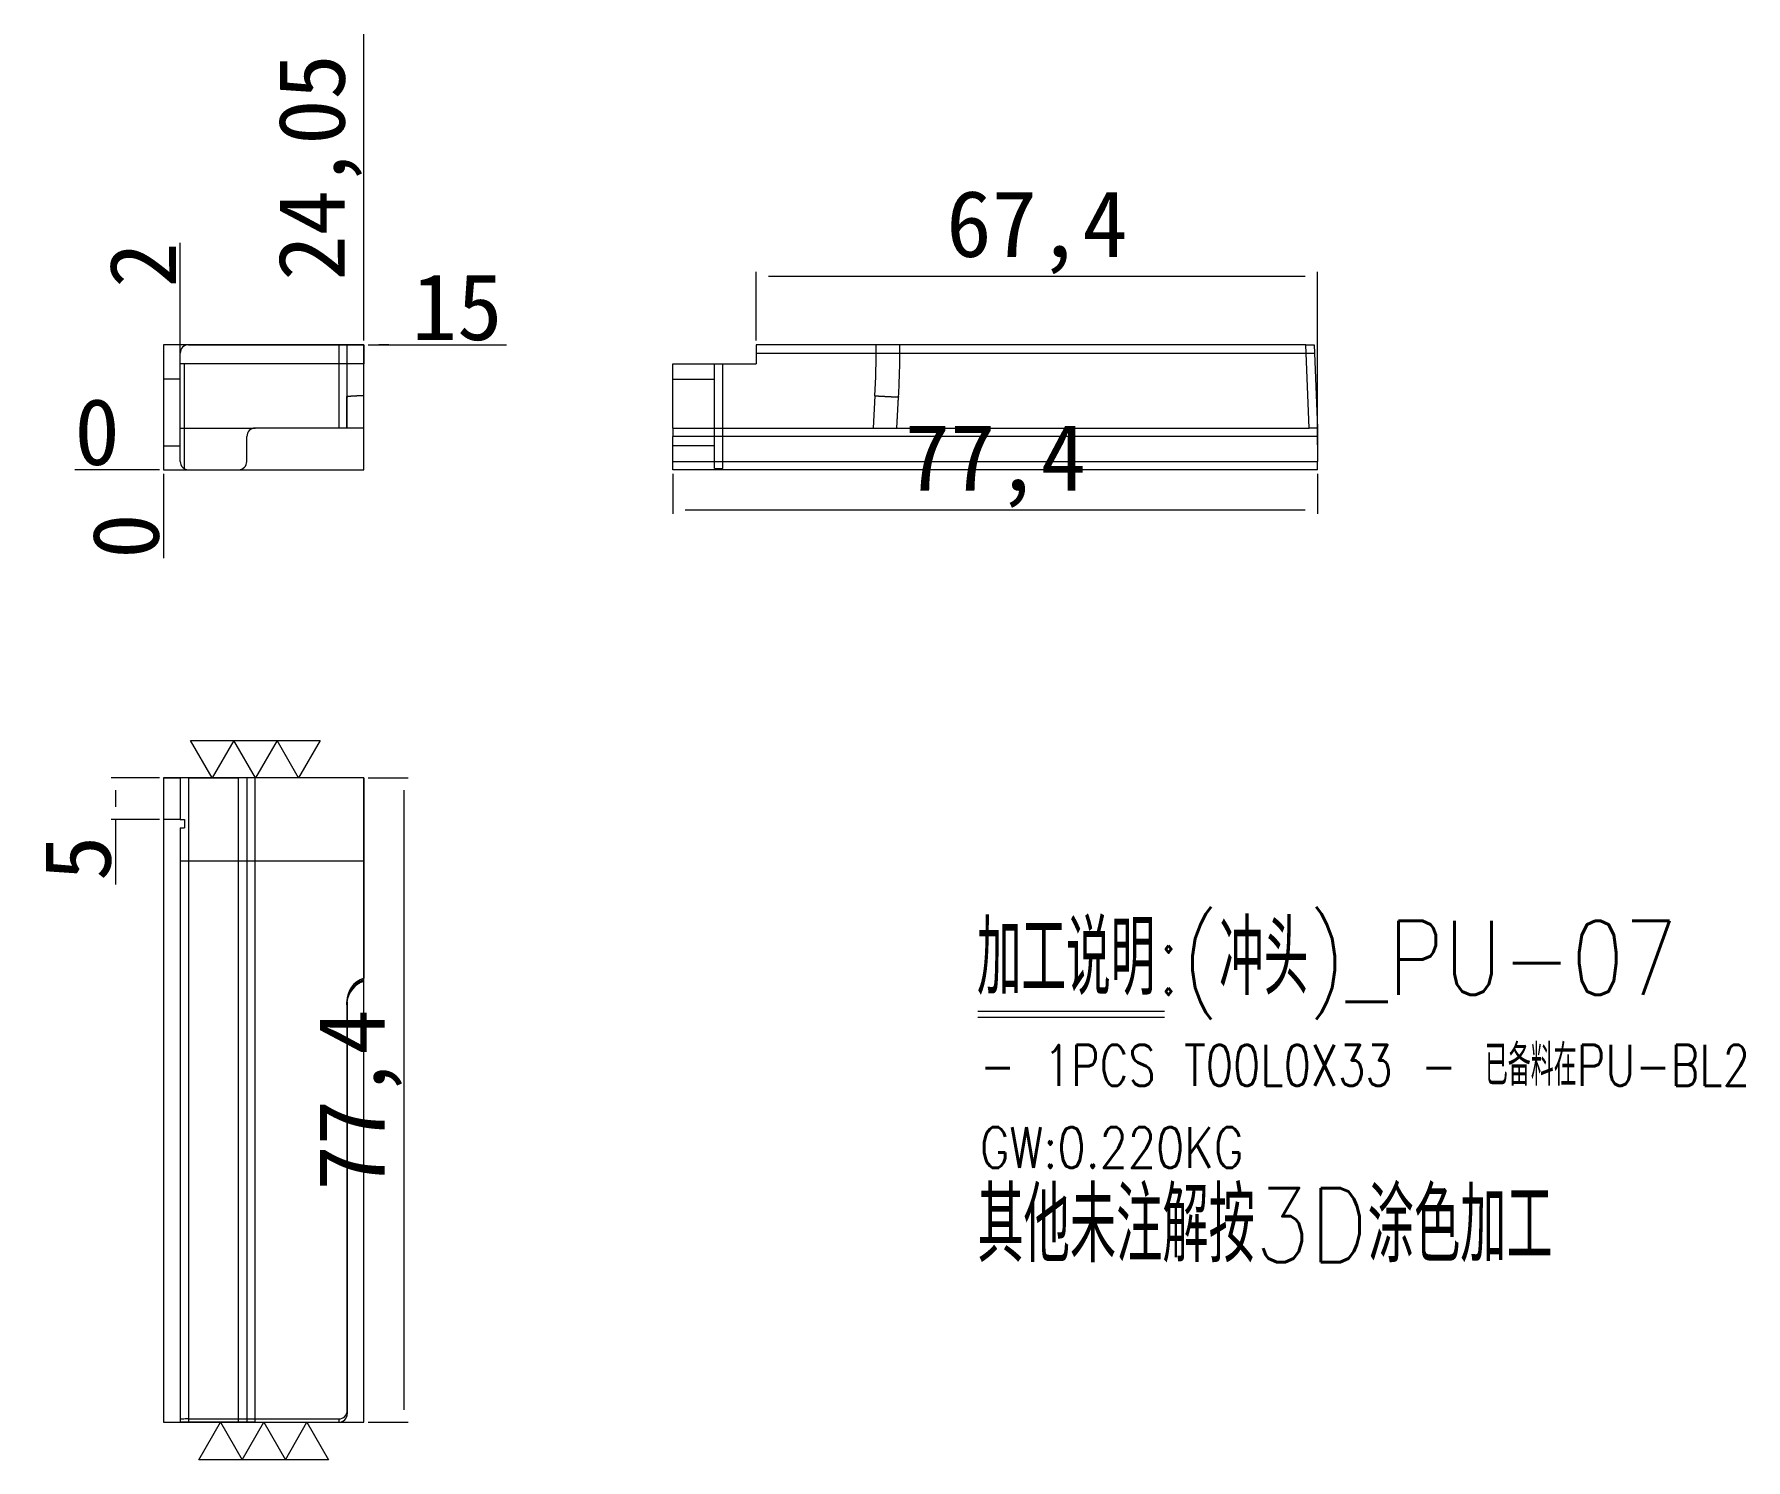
# Model space of a CAD drawing. Header units: millimetres. Extents: x 14263 to 14468, y 53997 to 54168.
import ezdxf

# ---------------------------------------------------------------- set-up
doc = ezdxf.new("R2010")
doc.units = ezdxf.units.MM
doc.linetypes.add('DASHED', pattern=[0])
doc.layers.add('dim', color=4, linetype='Continuous')
doc.layers.add('PUNCH', color=2, linetype='Continuous')
doc.styles.add('_PUG_ERP', font='txt')
doc.styles.add('chinesef_fs', font='txt.shx', dxfattribs={"bigfont": 'gbcbig.shx'})
doc.dimstyles.new('_PUG_ERP', dxfattribs={"dimtxt": 8, "dimasz": 1.5, "dimexe": 0.5, "dimexo": 0.5, "dimgap": 0.5, "dimtad": 1, "dimtxsty": '_PUG_ERP', "dimblk": 'CLOSEDBLANK', "dimcen": 0, "dimclrd": 4, "dimclre": 4, "dimclrt": 3, "dimazin": 3, "dimtfac": 1, "dimtmove": 0, "dimatfit": 3, "dimldrblk": 'CLOSEDBLANK', "dimlwd": 9, "dimlwe": 9})

# ---------------------------------------------------------------- blocks, each defined once
blk = doc.blocks.new('*D733')
at = {"layer": 'Defpoints', "color": 0}
for p in [(14302.15, 54130.42), (14306.95, 54130.42), (14278.1, 54115.42)]:
    blk.add_point(p, dxfattribs=at)
at = {"layer": 'dim', "color": 4, "lineweight": 9}
for p, q in [((14302.65, 54130.42), (14305.15, 54130.42)), ((14305.15, 54130.42), (14303.95, 54130.42)), ((14303.95, 54130.42), (14319.26, 54130.42))]:
    blk.add_line(p, q, dxfattribs=at)
at = {"layer": 'dim', "color": 3, "lineweight": 13, "insert": (14313.35, 54134.92), "char_height": 8, "attachment_point": 5, "style": '_PUG_ERP'}
blk.add_mtext('15', dxfattribs=at)
blk = doc.blocks.new('_ClosedBlank')
blk = doc.blocks.new('*D734')
at = {"layer": 'Defpoints', "color": 0}
for p in [(14273.3, 54115.42), (14278.1, 54115.42), (14278.1, 54115.42)]:
    blk.add_point(p, dxfattribs=at)
at = {"layer": 'dim', "color": 4, "lineweight": 9}
blk.add_line((14277.6, 54115.42), (14267.47, 54115.42), dxfattribs=at)
at = {"layer": 'dim', "color": 3, "lineweight": 13, "insert": (14270.13, 54119.92), "char_height": 8, "attachment_point": 5, "style": '_PUG_ERP'}
blk.add_mtext('0', dxfattribs=at)
blk = doc.blocks.new('*D735')
at = {"layer": 'Defpoints', "color": 0}
for p in [(14278.1, 54115.42), (14278.1, 54115.42), (14278.1, 54110.62)]:
    blk.add_point(p, dxfattribs=at)
at = {"layer": 'dim', "color": 4, "lineweight": 9}
blk.add_line((14278.1, 54114.92), (14278.1, 54104.79), dxfattribs=at)
at = {"layer": 'dim', "color": 3, "lineweight": 13, "insert": (14273.6, 54107.45), "char_height": 8, "attachment_point": 5, "rotation": 90, "style": '_PUG_ERP'}
blk.add_mtext('0', dxfattribs=at)
blk = doc.blocks.new('*D736')
at = {"layer": 'Defpoints', "color": 0}
for p in [(14302.15, 54135.22), (14302.15, 54130.42), (14278.1, 54115.42)]:
    blk.add_point(p, dxfattribs=at)
at = {"layer": 'dim', "color": 4, "lineweight": 9}
blk.add_line((14302.15, 54130.92), (14302.15, 54167.72), dxfattribs=at)
at = {"layer": 'dim', "color": 3, "lineweight": 13, "insert": (14296.89, 54151.72), "char_height": 8, "attachment_point": 5, "rotation": 90, "style": '_PUG_ERP'}
blk.add_mtext('24,05', dxfattribs=at)
blk = doc.blocks.new('*D737')
at = {"layer": 'Defpoints', "color": 0}
for p in [(14302.15, 54078.42), (14302.15, 54001.02), (14306.95, 54001.02)]:
    blk.add_point(p, dxfattribs=at)
at = {"layer": 'dim', "color": 4, "lineweight": 9}
for p, q in [((14302.65, 54078.42), (14307.45, 54078.42)), ((14306.95, 54076.92), (14306.95, 54002.52)), ((14302.65, 54001.02), (14307.45, 54001.02))]:
    blk.add_line(p, q, dxfattribs=at)
at = {"layer": 'dim', "color": 3, "lineweight": 13, "insert": (14301.69, 54039.72), "char_height": 8, "attachment_point": 5, "rotation": 90, "style": '_PUG_ERP'}
blk.add_mtext('77,4', dxfattribs=at)
blk = doc.blocks.new('*D738')
at = {"layer": 'Defpoints', "color": 0}
for p in [(14339.23, 54115.42), (14416.64, 54115.42), (14416.64, 54110.62)]:
    blk.add_point(p, dxfattribs=at)
at = {"layer": 'dim', "color": 4, "lineweight": 9}
for p, q in [((14339.23, 54114.92), (14339.23, 54110.12)), ((14416.64, 54114.92), (14416.64, 54110.12)), ((14340.73, 54110.62), (14415.14, 54110.62))]:
    blk.add_line(p, q, dxfattribs=at)
at = {"layer": 'dim', "color": 3, "lineweight": 13, "insert": (14377.94, 54115.88), "char_height": 8, "attachment_point": 5, "style": '_PUG_ERP'}
blk.add_mtext('77,4', dxfattribs=at)
blk = doc.blocks.new('*D739')
at = {"layer": 'Defpoints', "color": 0}
for p in [(14278.1, 54078.42), (14272.33, 54073.42), (14278.1, 54073.42)]:
    blk.add_point(p, dxfattribs=at)
at = {"layer": 'dim', "color": 4, "lineweight": 9}
for p, q in [((14277.6, 54078.42), (14271.83, 54078.42)), ((14272.33, 54076.92), (14272.33, 54074.92)), ((14277.6, 54073.42), (14271.83, 54073.42)), ((14272.33, 54073.42), (14272.33, 54065.59))]:
    blk.add_line(p, q, dxfattribs=at)
at = {"layer": 'dim', "color": 3, "lineweight": 13, "insert": (14267.83, 54068.75), "char_height": 8, "attachment_point": 5, "rotation": 90, "style": '_PUG_ERP'}
blk.add_mtext('5', dxfattribs=at)
blk = doc.blocks.new('*D740')
at = {"layer": 'Defpoints', "color": 0}
for p in [(14416.64, 54138.68), (14349.23, 54130.42), (14416.64, 54117.92)]:
    blk.add_point(p, dxfattribs=at)
at = {"layer": 'dim', "color": 4, "lineweight": 9}
for p, q in [((14349.23, 54130.92), (14349.23, 54139.18)), ((14416.64, 54118.42), (14416.64, 54139.18)), ((14350.73, 54138.68), (14415.14, 54138.68))]:
    blk.add_line(p, q, dxfattribs=at)
at = {"layer": 'dim', "color": 3, "lineweight": 13, "insert": (14382.94, 54143.94), "char_height": 8, "attachment_point": 5, "style": '_PUG_ERP'}
blk.add_mtext('67,4', dxfattribs=at)
blk = doc.blocks.new('*D741')
at = {"layer": 'Defpoints', "color": 0}
for p in [(14280.1, 54136.83), (14280.1, 54128.78), (14278.1, 54115.42)]:
    blk.add_point(p, dxfattribs=at)
at = {"layer": 'dim', "color": 4, "lineweight": 9}
blk.add_line((14280.1, 54129.28), (14280.1, 54142.67), dxfattribs=at)
at = {"layer": 'dim', "color": 3, "lineweight": 13, "insert": (14275.6, 54140), "char_height": 8, "attachment_point": 5, "rotation": 90, "style": '_PUG_ERP'}
blk.add_mtext('2', dxfattribs=at)

msp = doc.modelspace()

# ---------------------------------------------------------------- linework, layer by layer
at = {"layer": 'dim', "color": 8, "linetype": 'Continuous', "lineweight": 18}
for p, q in [((14375.84, 54050.411), (14398.268, 54050.411)), ((14375.84, 54049.672), (14398.268, 54049.672))]:
    msp.add_line(p, q, dxfattribs=at)
at = {"layer": 'dim', "color": 252, "linetype": 'DASHED', "lineweight": 13, "ltscale": 0.2}
for points in [[(14278.1, 54115.42), (14302.15, 54115.42), (14302.15, 54130.42), (14278.1, 54130.42)], [(14278.1, 54001.019), (14302.15, 54001.019), (14302.15, 54078.42), (14278.1, 54078.42)]]:
    msp.add_lwpolyline(points, close=True, dxfattribs=at)
at = {"layer": 'dim', "lineweight": 13}
for points in [[(14296.919, 54082.919), (14294.321, 54078.419), (14291.723, 54082.919), (14289.125, 54078.419), (14286.527, 54082.919), (14283.929, 54078.419), (14281.331, 54082.919), (14296.919, 54082.919)], [(14282.331, 53996.519), (14284.929, 54001.019), (14287.527, 53996.519), (14290.125, 54001.019), (14292.723, 53996.519), (14295.321, 54001.019), (14297.919, 53996.519), (14282.331, 53996.519)]]:
    msp.add_lwpolyline(points, close=True, dxfattribs=at)
at = {"layer": 'PUNCH', "color": 223, "linetype": 'Continuous', "lineweight": 18}
for p, q in [((14280.1, 54128.149), (14280.1, 54129.42)), ((14281.1, 54130.42), (14302.15, 54130.42)), ((14302.15, 54130.42), (14302.15, 54128.149)), ((14363.643, 54130.42), (14349.235, 54130.42)), ((14349.235, 54130.42), (14349.235, 54128.149)), ((14415.233, 54130.42), (14366.489, 54130.42)), ((14415.233, 54130.42), (14416.234, 54130.42)), ((14302.15, 54128.149), (14280.1, 54128.149)), ((14280.1, 54126.285), (14280.1, 54128.149)), ((14302.15, 54120.42), (14302.15, 54128.149)), ((14339.235, 54128.149), (14349.235, 54128.149)), ((14339.235, 54120.42), (14339.235, 54128.149)), ((14280.1, 54126.285), (14278.1, 54126.285)), ((14278.1, 54126.285), (14278.1, 54118.285)), ((14288.1, 54116.42), (14288.1, 54119.42)), ((14302.15, 54120.42), (14289.1, 54120.42)), ((14339.235, 54120.42), (14339.235, 54119.42)), ((14339.235, 54120.42), (14363.294, 54120.42)), ((14339.235, 54116.42), (14339.235, 54119.42)), ((14363.294, 54120.42), (14366.143, 54120.42)), ((14366.143, 54120.42), (14415.636, 54120.42)), ((14416.636, 54120.42), (14415.636, 54120.42)), ((14278.1, 54118.285), (14280.1, 54118.285)), ((14280.1, 54116.42), (14280.1, 54118.285)), ((14281.1, 54115.42), (14287.1, 54115.42)), ((14339.235, 54115.42), (14339.235, 54116.42)), ((14416.636, 54115.42), (14339.235, 54115.42)), ((14278.1, 54078.42), (14280.1, 54078.42)), ((14278.1, 54078.42), (14278.1, 54073.42)), ((14281.1, 54078.42), (14280.1, 54078.42)), ((14280.1, 54078.42), (14280.1, 54073.42)), ((14281.1, 54078.42), (14287.1, 54078.42)), ((14288.1, 54078.42), (14287.1, 54078.42)), ((14289.1, 54078.42), (14288.1, 54078.42)), ((14288.1, 54078.42), (14288.1, 54001.019)), ((14302.15, 54078.42), (14289.1, 54078.42)), ((14302.15, 54078.42), (14302.15, 54054.361)), ((14280.1, 54073.42), (14278.1, 54073.42)), ((14280.1, 54073.42), (14280.6, 54073.42)), ((14280.6, 54073.42), (14280.6, 54072.42)), ((14280.1, 54072.42), (14280.1, 54001.019)), ((14280.1, 54072.42), (14280.6, 54072.42)), ((14302.15, 54054.158), (14302.15, 54054.361))]:
    msp.add_line(p, q, dxfattribs=at)
at = {"layer": 'PUNCH', "color": 155, "linetype": 'DASHED', "lineweight": 13, "ltscale": 0.206819}
for p, q in [((14299.15, 54130.42), (14299.15, 54120.42)), ((14349.235, 54129.42), (14416.274, 54129.42)), ((14300.15, 54124.166), (14300.1, 54124.166)), ((14300.15, 54051.315), (14300.1, 54051.315)), ((14299.15, 54001.421), (14299.15, 54001.019))]:
    msp.add_line(p, q, dxfattribs=at)
at = {"layer": 'PUNCH', "color": 155, "linetype": 'Continuous', "lineweight": 18}
for p, q in [((14415.636, 54120.42), (14415.233, 54130.42)), ((14416.636, 54119.42), (14339.235, 54119.42)), ((14339.235, 54116.42), (14416.636, 54116.42)), ((14281.1, 54078.42), (14281.1, 54001.019)), ((14287.1, 54001.019), (14287.1, 54078.42)), ((14289.1, 54001.019), (14289.1, 54078.42))]:
    msp.add_line(p, q, dxfattribs=at)
at = {"layer": 'PUNCH', "color": 2, "linetype": 'Continuous', "lineweight": 18}
for p, q in [((14416.234, 54130.42), (14416.636, 54120.42)), ((14363.497, 54124.295), (14363.294, 54120.42)), ((14366.143, 54120.42), (14366.34, 54124.166)), ((14416.636, 54120.42), (14416.636, 54119.42)), ((14416.636, 54119.42), (14416.636, 54116.42)), ((14416.636, 54115.42), (14416.636, 54116.42)), ((14302.15, 54054.01), (14302.15, 54054.158)), ((14300.15, 54051.511), (14300.1, 54051.511)), ((14300.15, 54051.511), (14300.15, 54002.019)), ((14281.1, 54001.019), (14280.1, 54001.019)), ((14287.1, 54001.019), (14281.1, 54001.019)), ((14288.1, 54001.019), (14287.1, 54001.019)), ((14289.1, 54001.019), (14288.1, 54001.019)), ((14289.1, 54001.019), (14299.15, 54001.019))]:
    msp.add_line(p, q, dxfattribs=at)
at = {"layer": 'PUNCH', "color": 223, "linetype": 'DASHED', "lineweight": 13, "ltscale": 0.206819}
for p, q in [((14280.6, 54115.554), (14280.6, 54128.149)), ((14344.235, 54115.554), (14344.235, 54128.149)), ((14345.235, 54115.554), (14345.235, 54128.149)), ((14280.1, 54118.285), (14280.1, 54126.285)), ((14339.235, 54126.285), (14344.235, 54126.285)), ((14344.235, 54118.285), (14339.235, 54118.285)), ((14344.235, 54115.554), (14345.235, 54115.554)), ((14302.15, 54068.42), (14280.1, 54068.42))]:
    msp.add_line(p, q, dxfattribs=at)
at = {"layer": 'PUNCH', "color": 2, "linetype": 'DASHED', "lineweight": 13, "ltscale": 0.206819}
for p, q in [((14300.1, 54124.146), (14300.1, 54124.216)), ((14300.1, 54120.42), (14300.1, 54124.146)), ((14300.15, 54120.42), (14300.15, 54124.166)), ((14366.143, 54120.42), (14366.339, 54124.146)), ((14366.34, 54124.166), (14366.339, 54124.146)), ((14366.34, 54124.166), (14366.34, 54124.166)), ((14280.1, 54120.42), (14289.1, 54120.42)), ((14366.143, 54120.42), (14366.143, 54120.42)), ((14300.1, 54051.511), (14300.1, 54051.316)), ((14300.1, 54051.315), (14300.1, 54051.316)), ((14300.1, 54051.315), (14300.1, 54051.312)), ((14300.1, 54051.165), (14300.15, 54051.165)), ((14300.15, 54002.422), (14300.15, 54051.166)), ((14300.15, 54002.019), (14300.15, 54002.422)), ((14281.1, 54001.421), (14299.15, 54001.421))]:
    msp.add_line(p, q, dxfattribs=at)
at = {"layer": 'PUNCH', "color": 223, "linetype": 'Continuous', "lineweight": 18}
for centre, start, end in [((14281.1, 54129.42), 90, 180), ((14289.1, 54119.42), 90, 180), ((14281.1, 54116.42), 180, 270), ((14287.1, 54116.42), 270, 0)]:
    msp.add_arc(centre, 1, start, end, dxfattribs=at)
at = {"layer": 'PUNCH', "color": 2, "linetype": 'Continuous', "lineweight": 18}
for centre, radius, start, end in [((14259.856, 54129.836), 103.789, 356.93969, 0.32242), ((14303.1, 54051.164), 3, 108.46146, 173.35541)]:
    msp.add_arc(centre, radius, start, end, dxfattribs=at)
at = {"layer": 'PUNCH', "color": 155, "linetype": 'Continuous', "lineweight": 18}
msp.add_arc((14259.856, 54129.836), 106.635, 356.94127, 356.96486, dxfattribs=at)
at = {"layer": 'PUNCH', "color": 155, "linetype": 'DASHED', "lineweight": 13, "ltscale": 0.206819}
msp.add_arc((14259.856, 54129.836), 106.635, 356.96486, 356.9791, dxfattribs=at)
at = {"layer": 'PUNCH', "color": 2, "linetype": 'DASHED', "lineweight": 13, "ltscale": 0.206819}
msp.add_arc((14303.1, 54051.164), 3, 173.3554, 179.9884, dxfattribs=at)
at = {"layer": 'PUNCH', "color": 2, "linetype": 'Continuous', "lineweight": 18}
for centre, major_axis, ratio, start_param in [((14303.1, 54051.511), (0, 3.004), 0.99863, 0.3222133), ((14299.15, 54002.019), (0, -1.001), 0.999191, 0)]:
    msp.add_ellipse(centre, major_axis=major_axis, ratio=ratio, start_param=start_param, end_param=1.5707963, dxfattribs=at)
at = {"layer": 'PUNCH', "color": 2, "linetype": 'DASHED', "lineweight": 13, "ltscale": 0.206819}
for centre, major_axis, ratio, start_param, end_param in [((14299.15, 54002.422), (0, -1.001), 0.999191, 0, 1.5707963), ((14281.1, 54001.381), (1, 0), 0.040252, 1.5707963, 3.1415927)]:
    msp.add_ellipse(centre, major_axis=major_axis, ratio=ratio, start_param=start_param, end_param=end_param, dxfattribs=at)
for points, knots in [([(14300.1, 54130.42), (14300.1, 54129.903), (14300.1, 54129.386), (14300.1, 54128.351), (14300.1, 54127.834), (14300.1, 54126.8), (14300.1, 54126.283), (14300.1, 54125.25), (14300.1, 54124.733), (14300.1, 54124.216)], [0, 0, 0, 0, 0.25, 0.25, 0.5, 0.5, 0.75, 0.75, 1, 1, 1, 1]), ([(14300.15, 54124.166), (14300.15, 54124.686), (14300.15, 54125.207), (14300.15, 54126.249), (14300.15, 54126.771), (14300.15, 54127.813), (14300.15, 54128.335), (14300.15, 54129.377), (14300.15, 54129.899), (14300.15, 54130.42)], [0, 0, 0, 0, 0.25, 0.25, 0.5, 0.5, 0.75, 0.75, 1, 1, 1, 1]), ([(14302.15, 54124.295), (14302.141, 54124.295), (14302.124, 54124.295), (14302.098, 54124.294), (14302.071, 54124.294), (14302.045, 54124.293), (14302.018, 54124.293), (14301.992, 54124.292), (14301.966, 54124.292), (14301.939, 54124.291), (14301.913, 54124.29), (14301.886, 54124.29), (14301.859, 54124.289), (14301.833, 54124.288), (14301.806, 54124.288), (14301.78, 54124.287), (14301.753, 54124.286), (14301.727, 54124.286), (14301.7, 54124.285), (14301.674, 54124.284), (14301.647, 54124.284), (14301.621, 54124.283), (14301.594, 54124.282), (14301.568, 54124.281), (14301.542, 54124.28), (14301.515, 54124.28), (14301.489, 54124.279), (14301.463, 54124.278), (14301.437, 54124.277), (14301.411, 54124.276), (14301.385, 54124.275), (14301.359, 54124.274), (14301.333, 54124.273), (14301.307, 54124.272), (14301.282, 54124.271), (14301.256, 54124.27), (14301.231, 54124.269), (14301.205, 54124.268), (14301.18, 54124.267), (14301.155, 54124.266), (14301.13, 54124.265), (14301.105, 54124.263), (14301.08, 54124.262), (14301.056, 54124.261), (14301.031, 54124.26), (14301.007, 54124.259), (14300.983, 54124.257), (14300.959, 54124.256), (14300.936, 54124.255), (14300.912, 54124.254), (14300.889, 54124.252), (14300.866, 54124.251), (14300.843, 54124.25), (14300.82, 54124.248), (14300.797, 54124.247), (14300.775, 54124.245), (14300.753, 54124.244), (14300.731, 54124.243), (14300.71, 54124.241), (14300.688, 54124.24), (14300.667, 54124.238), (14300.647, 54124.237), (14300.626, 54124.235), (14300.606, 54124.233), (14300.586, 54124.232), (14300.566, 54124.23), (14300.547, 54124.229), (14300.528, 54124.227), (14300.509, 54124.225), (14300.491, 54124.224), (14300.472, 54124.222), (14300.455, 54124.22), (14300.437, 54124.218), (14300.42, 54124.217), (14300.404, 54124.215), (14300.387, 54124.213), (14300.371, 54124.211), (14300.356, 54124.21), (14300.34, 54124.208), (14300.326, 54124.206), (14300.311, 54124.204), (14300.297, 54124.202), (14300.284, 54124.2), (14300.271, 54124.198), (14300.258, 54124.196), (14300.246, 54124.194), (14300.234, 54124.192), (14300.222, 54124.19), (14300.211, 54124.188), (14300.201, 54124.186), (14300.191, 54124.184), (14300.181, 54124.182), (14300.172, 54124.18), (14300.164, 54124.178), (14300.156, 54124.176), (14300.148, 54124.174), (14300.141, 54124.172), (14300.135, 54124.17), (14300.129, 54124.168), (14300.124, 54124.166), (14300.119, 54124.164), (14300.114, 54124.161), (14300.111, 54124.159), (14300.107, 54124.157), (14300.105, 54124.155), (14300.103, 54124.153), (14300.101, 54124.151), (14300.1, 54124.148), (14300.1, 54124.147), (14300.1, 54124.146)], [0, 0, 0, 0, 0.0073979, 0.0148326, 0.022304, 0.0298121, 0.037357, 0.0449387, 0.0525571, 0.0602123, 0.0679042, 0.0756329, 0.0833983, 0.0912005, 0.0990395, 0.1069152, 0.1148276, 0.1227768, 0.1307627, 0.1387854, 0.1468449, 0.1549411, 0.1630741, 0.1712438, 0.1794502, 0.1876935, 0.1959734, 0.2042901, 0.2126436, 0.2210339, 0.2294608, 0.2379246, 0.2464251, 0.2549623, 0.2635363, 0.272147, 0.2807945, 0.2894788, 0.2981998, 0.3069575, 0.315752, 0.3245833, 0.3334513, 0.3423561, 0.3512976, 0.3602759, 0.3692909, 0.3783427, 0.3874312, 0.3965565, 0.4057185, 0.4149173, 0.4241528, 0.4334251, 0.4427342, 0.45208, 0.4614625, 0.4708818, 0.4803379, 0.4898307, 0.4993602, 0.5089265, 0.5185296, 0.5281694, 0.537846, 0.5475593, 0.5573094, 0.5670962, 0.5769198, 0.5867801, 0.5966772, 0.6066111, 0.6165816, 0.626589, 0.6366331, 0.6467139, 0.6568315, 0.6669859, 0.677177, 0.6874048, 0.6976695, 0.7079708, 0.7183089, 0.7286838, 0.7390954, 0.7495438, 0.7600289, 0.7705508, 0.7811094, 0.7917048, 0.8023369, 0.8130058, 0.8237115, 0.8344538, 0.845233, 0.8560489, 0.8669015, 0.8777909, 0.8887171, 0.89968, 0.9106797, 0.9217161, 0.9327892, 0.9438991, 0.9550458, 0.9662292, 0.9774494, 0.9887063, 1, 1, 1, 1]), ([(14300.102, 54051.264), (14300.106, 54051.388), (14300.118, 54051.511), (14300.161, 54051.786), (14300.197, 54051.937), (14300.257, 54052.123), (14300.27, 54052.161), (14300.297, 54052.234), (14300.339, 54052.344), (14300.388, 54052.45), (14300.493, 54052.658), (14300.573, 54052.791), (14300.687, 54052.949), (14300.711, 54052.981), (14300.759, 54053.043), (14300.784, 54053.073), (14300.86, 54053.163), (14300.913, 54053.22), (14301.077, 54053.386), (14301.194, 54053.488), (14301.382, 54053.627), (14301.447, 54053.671), (14301.58, 54053.754), (14301.649, 54053.793), (14301.857, 54053.901), (14302.001, 54053.962), (14302.15, 54054.012)], [0, 0, 0, 0, 0.1017292, 0.1017292, 0.2300536, 0.2300536, 0.2621347, 0.2621347, 0.2942158, 0.358378, 0.358378, 0.4867024, 0.4867024, 0.5187835, 0.5187835, 0.5508646, 0.5508646, 0.6150268, 0.6150268, 0.7433512, 0.7433512, 0.8075134, 0.8075134, 0.8716756, 0.8716756, 1, 1, 1, 1]), ([(14300.107, 54051.511), (14300.106, 54051.502), (14300.105, 54051.479), (14300.103, 54051.442), (14300.101, 54051.4), (14300.1, 54051.358), (14300.1, 54051.33), (14300.1, 54051.316)], [0, 0, 0, 0, 0.1396338, 0.3536703, 0.5684101, 0.7838534, 1, 1, 1, 1]), ([(14300.1, 54051.166), (14300.1, 54051.164), (14300.1, 54051.165), (14300.1, 54051.174), (14300.1, 54051.182), (14300.1, 54051.207), (14300.1, 54051.223), (14300.1, 54051.262), (14300.1, 54051.286), (14300.1, 54051.312)], [0, 0, 0, 0, 0.25, 0.25, 0.5, 0.5, 0.75, 0.75, 1, 1, 1, 1])]:
    msp.add_open_spline(points, degree=3, knots=knots, dxfattribs=at)
at = {"layer": 'PUNCH', "color": 223, "linetype": 'Continuous', "lineweight": 18}
msp.add_open_spline([(14366.489, 54130.42), (14366.331, 54130.42), (14366.176, 54130.42), (14365.869, 54130.42), (14365.718, 54130.42), (14365.531, 54130.42), (14365.494, 54130.42), (14365.42, 54130.42), (14365.311, 54130.42), (14365.205, 54130.42), (14364.997, 54130.42), (14364.864, 54130.42), (14364.706, 54130.42), (14364.674, 54130.42), (14364.612, 54130.42), (14364.582, 54130.42), (14364.492, 54130.42), (14364.434, 54130.42), (14364.269, 54130.42), (14364.167, 54130.42), (14364.028, 54130.42), (14363.984, 54130.42), (14363.901, 54130.42), (14363.862, 54130.42), (14363.754, 54130.42), (14363.693, 54130.42), (14363.643, 54130.42)], degree=3, knots=[0, 0, 0, 0, 0.125, 0.125, 0.25, 0.25, 0.28125, 0.28125, 0.3125, 0.375, 0.375, 0.5, 0.5, 0.53125, 0.53125, 0.5625, 0.5625, 0.625, 0.625, 0.75, 0.75, 0.8125, 0.8125, 0.875, 0.875, 1, 1, 1, 1], dxfattribs=at)
at = {"layer": 'PUNCH', "color": 2, "linetype": 'Continuous', "lineweight": 18}
for points, knots in [([(14366.34, 54124.166), (14366.367, 54124.686), (14366.391, 54125.207), (14366.431, 54126.249), (14366.447, 54126.771), (14366.472, 54127.813), (14366.481, 54128.335), (14366.49, 54129.377), (14366.491, 54129.899), (14366.489, 54130.42)], [0, 0, 0, 0, 0.25, 0.25, 0.5, 0.5, 0.75, 0.75, 1, 1, 1, 1]), ([(14302.15, 54054.158), (14302.141, 54054.155), (14302.124, 54054.149), (14302.098, 54054.14), (14302.071, 54054.13), (14302.045, 54054.121), (14302.018, 54054.111), (14301.992, 54054.1), (14301.966, 54054.09), (14301.939, 54054.079), (14301.913, 54054.067), (14301.886, 54054.056), (14301.859, 54054.044), (14301.833, 54054.032), (14301.806, 54054.019), (14301.78, 54054.006), (14301.753, 54053.993), (14301.727, 54053.98), (14301.7, 54053.966), (14301.674, 54053.952), (14301.647, 54053.937), (14301.621, 54053.923), (14301.594, 54053.907), (14301.568, 54053.892), (14301.542, 54053.876), (14301.515, 54053.86), (14301.489, 54053.843), (14301.463, 54053.827), (14301.437, 54053.809), (14301.411, 54053.792), (14301.385, 54053.774), (14301.359, 54053.756), (14301.333, 54053.737), (14301.307, 54053.718), (14301.282, 54053.699), (14301.256, 54053.679), (14301.231, 54053.659), (14301.205, 54053.639), (14301.18, 54053.618), (14301.155, 54053.597), (14301.13, 54053.576), (14301.105, 54053.554), (14301.08, 54053.531), (14301.056, 54053.509), (14301.031, 54053.486), (14301.007, 54053.463), (14300.983, 54053.439), (14300.959, 54053.415), (14300.936, 54053.391), (14300.912, 54053.366), (14300.889, 54053.341), (14300.866, 54053.315), (14300.843, 54053.289), (14300.82, 54053.263), (14300.797, 54053.237), (14300.775, 54053.21), (14300.753, 54053.182), (14300.731, 54053.155), (14300.71, 54053.127), (14300.688, 54053.098), (14300.667, 54053.069), (14300.647, 54053.04), (14300.626, 54053.011), (14300.606, 54052.981), (14300.586, 54052.951), (14300.566, 54052.92), (14300.547, 54052.889), (14300.528, 54052.858), (14300.509, 54052.826), (14300.491, 54052.794), (14300.472, 54052.762), (14300.455, 54052.729), (14300.437, 54052.696), (14300.42, 54052.663), (14300.404, 54052.629), (14300.387, 54052.595), (14300.371, 54052.561), (14300.356, 54052.526), (14300.34, 54052.491), (14300.326, 54052.456), (14300.311, 54052.42), (14300.297, 54052.384), (14300.284, 54052.348), (14300.271, 54052.312), (14300.258, 54052.275), (14300.246, 54052.238), (14300.234, 54052.2), (14300.222, 54052.163), (14300.211, 54052.125), (14300.201, 54052.087), (14300.191, 54052.048), (14300.181, 54052.009), (14300.172, 54051.97), (14300.164, 54051.931), (14300.156, 54051.891), (14300.148, 54051.852), (14300.141, 54051.812), (14300.135, 54051.771), (14300.129, 54051.731), (14300.124, 54051.69), (14300.119, 54051.65), (14300.114, 54051.608), (14300.111, 54051.567), (14300.108, 54051.535), (14300.107, 54051.516), (14300.107, 54051.511)], [0, 0, 0, 0, 0.0078058, 0.0156503, 0.0235336, 0.0314557, 0.0394166, 0.0474162, 0.0554546, 0.0635318, 0.0716478, 0.0798026, 0.0879961, 0.0962285, 0.1044996, 0.1128094, 0.1211581, 0.1295455, 0.1379718, 0.1464368, 0.1549405, 0.1634831, 0.1720644, 0.1806845, 0.1893434, 0.1980411, 0.2067775, 0.2155528, 0.2243668, 0.2332196, 0.2421111, 0.2510415, 0.2600106, 0.2690185, 0.2780652, 0.2871506, 0.2962749, 0.3054379, 0.3146397, 0.3238803, 0.3331596, 0.3424777, 0.3518347, 0.3612303, 0.3706648, 0.3801381, 0.3896501, 0.3992009, 0.4087905, 0.4184188, 0.428086, 0.4377919, 0.4475366, 0.4573201, 0.4671423, 0.4770034, 0.4869032, 0.4968418, 0.5068192, 0.5168353, 0.5268902, 0.5369839, 0.5471164, 0.5572877, 0.5674977, 0.5777466, 0.5880342, 0.5983605, 0.6087257, 0.6191296, 0.6295724, 0.6400538, 0.6505741, 0.6611332, 0.671731, 0.6823676, 0.693043, 0.7037572, 0.7145101, 0.7253018, 0.7361323, 0.7470016, 0.7579097, 0.7688565, 0.7798421, 0.7908665, 0.8019297, 0.8130317, 0.8241724, 0.8353519, 0.8465702, 0.8578273, 0.8691231, 0.8804577, 0.8918311, 0.9032433, 0.9146943, 0.926184, 0.9377125, 0.9492798, 0.9608859, 0.9725308, 0.9842144, 0.9959368, 1, 1, 1, 1])]:
    msp.add_open_spline(points, degree=3, knots=knots, dxfattribs=at)
at = {"layer": 'PUNCH', "color": 155, "linetype": 'Continuous', "lineweight": 18}
msp.add_open_spline([(14363.497, 54124.295), (14363.5, 54124.295), (14363.506, 54124.295), (14363.515, 54124.294), (14363.524, 54124.294), (14363.534, 54124.293), (14363.544, 54124.293), (14363.555, 54124.292), (14363.565, 54124.292), (14363.576, 54124.291), (14363.587, 54124.29), (14363.599, 54124.29), (14363.611, 54124.289), (14363.623, 54124.288), (14363.636, 54124.288), (14363.648, 54124.287), (14363.662, 54124.286), (14363.675, 54124.286), (14363.689, 54124.285), (14363.703, 54124.284), (14363.718, 54124.284), (14363.732, 54124.283), (14363.747, 54124.282), (14363.763, 54124.281), (14363.779, 54124.28), (14363.795, 54124.28), (14363.811, 54124.279), (14363.828, 54124.278), (14363.845, 54124.277), (14363.863, 54124.276), (14363.881, 54124.275), (14363.899, 54124.274), (14363.918, 54124.273), (14363.937, 54124.272), (14363.956, 54124.271), (14363.976, 54124.27), (14363.996, 54124.269), (14364.016, 54124.268), (14364.037, 54124.267), (14364.058, 54124.266), (14364.079, 54124.265), (14364.101, 54124.263), (14364.123, 54124.262), (14364.146, 54124.261), (14364.169, 54124.26), (14364.192, 54124.259), (14364.216, 54124.257), (14364.24, 54124.256), (14364.264, 54124.255), (14364.289, 54124.254), (14364.314, 54124.252), (14364.34, 54124.251), (14364.365, 54124.25), (14364.392, 54124.248), (14364.418, 54124.247), (14364.445, 54124.245), (14364.473, 54124.244), (14364.5, 54124.243), (14364.528, 54124.241), (14364.557, 54124.24), (14364.586, 54124.238), (14364.615, 54124.237), (14364.644, 54124.235), (14364.674, 54124.233), (14364.704, 54124.232), (14364.735, 54124.23), (14364.766, 54124.229), (14364.797, 54124.227), (14364.829, 54124.225), (14364.861, 54124.224), (14364.893, 54124.222), (14364.926, 54124.22), (14364.959, 54124.218), (14364.992, 54124.217), (14365.026, 54124.215), (14365.06, 54124.213), (14365.094, 54124.211), (14365.129, 54124.21), (14365.164, 54124.208), (14365.199, 54124.206), (14365.234, 54124.204), (14365.27, 54124.202), (14365.307, 54124.2), (14365.343, 54124.198), (14365.38, 54124.196), (14365.417, 54124.194), (14365.454, 54124.192), (14365.492, 54124.19), (14365.53, 54124.188), (14365.568, 54124.186), (14365.607, 54124.184), (14365.646, 54124.182), (14365.685, 54124.18), (14365.724, 54124.178), (14365.763, 54124.176), (14365.803, 54124.174), (14365.843, 54124.172), (14365.883, 54124.17), (14365.924, 54124.168), (14365.964, 54124.166), (14366.005, 54124.164), (14366.046, 54124.161), (14366.088, 54124.159), (14366.129, 54124.157), (14366.171, 54124.155), (14366.212, 54124.153), (14366.254, 54124.151), (14366.297, 54124.148), (14366.325, 54124.147), (14366.339, 54124.146)], degree=3, knots=[0, 0, 0, 0, 0.0073979, 0.0148326, 0.022304, 0.0298121, 0.037357, 0.0449387, 0.0525571, 0.0602123, 0.0679042, 0.0756329, 0.0833983, 0.0912005, 0.0990395, 0.1069152, 0.1148276, 0.1227768, 0.1307627, 0.1387854, 0.1468449, 0.1549411, 0.1630741, 0.1712438, 0.1794502, 0.1876935, 0.1959734, 0.2042901, 0.2126436, 0.2210339, 0.2294608, 0.2379246, 0.2464251, 0.2549623, 0.2635363, 0.272147, 0.2807945, 0.2894788, 0.2981998, 0.3069575, 0.315752, 0.3245833, 0.3334513, 0.3423561, 0.3512976, 0.3602759, 0.3692909, 0.3783427, 0.3874312, 0.3965565, 0.4057185, 0.4149173, 0.4241528, 0.4334251, 0.4427342, 0.45208, 0.4614625, 0.4708818, 0.4803379, 0.4898307, 0.4993602, 0.5089265, 0.5185296, 0.5281694, 0.537846, 0.5475593, 0.5573094, 0.5670962, 0.5769198, 0.5867801, 0.5966772, 0.6066111, 0.6165816, 0.626589, 0.6366331, 0.6467139, 0.6568315, 0.6669859, 0.677177, 0.6874048, 0.6976695, 0.7079708, 0.7183089, 0.7286838, 0.7390954, 0.7495438, 0.7600289, 0.7705508, 0.7811094, 0.7917048, 0.8023369, 0.8130058, 0.8237115, 0.8344538, 0.845233, 0.8560489, 0.8669015, 0.8777909, 0.8887171, 0.89968, 0.9106797, 0.9217161, 0.9327892, 0.9438991, 0.9550458, 0.9662292, 0.9774494, 0.9887063, 1, 1, 1, 1], dxfattribs=at)
at = {"layer": 'PUNCH', "color": 2, "linetype": 'DASHED', "lineweight": 13, "ltscale": 0.206819}
for points in [[(14366.342, 54124.216), (14366.342, 54124.199), (14366.341, 54124.183), (14366.34, 54124.166)], [(14300.1, 54051.312), (14300.1, 54051.313), (14300.1, 54051.314), (14300.1, 54051.315)], [(14300.1, 54051.166), (14300.1, 54051.182), (14300.1, 54051.197), (14300.101, 54051.213)], [(14300.1, 54051.166), (14300.117, 54051.166), (14300.133, 54051.166), (14300.15, 54051.166)]]:
    msp.add_open_spline(points, degree=3, dxfattribs=at)

# ---------------------------------------------------------------- texts
at = {"layer": 'dim', "color": 4, "lineweight": 13, "style": 'chinesef_fs'}
for s, height, width, p in [('加工说明:(冲头)_PU-07', 8.9, 0.8357, (14375.737, 54052.346)), ('- 1PCS T00L0X33 - 已备料在PU-BL2 ', 4.9, 0.7798, (14376.099, 54041.442)), ('GW:0.220KG ', 4.9, 0.8055, (14376.099, 54031.569))]:
    msp.add_text(s, height=height, dxfattribs=dict(at, width=width)).set_placement(p)
at = {"layer": 'dim', "color": 21, "lineweight": 13, "style": 'chinesef_fs', "width": 0.8663}
msp.add_text('其他未注解按3D涂色加工', height=8.9, dxfattribs=at).set_placement((14375.801, 54020.248))

# ---------------------------------------------------------------- dimensions: what is measured, and where the dimension line sits
at = {"layer": 'dim', "color": 1, "lineweight": 13}
for feature_location, offset, dtype, origin, picture, middle in [((14302.15, 54130.42), (0, 4.8), 1, (14278.1, 54115.42), '*D736', (14296.888, 54151.72)), ((14280.1, 54128.785), (0, 8.047), 1, (14278.1, 54115.42), '*D741', (14275.6, 54139.998)), ((14302.15, 54130.42), (4.8, 0), 0, (14278.1, 54115.42), '*D733', (14313.355, 54134.92)), ((14278.10015683, 54115.42014511), (-4.8, 0), 0, (14278.10015683, 54115.42014511), '*D734', (14270.133490164, 54119.92014511)), ((14278.10015683, 54115.42014511), (0, -4.8), 1, (14278.10015683, 54115.42014511), '*D735', (14273.60015683, 54107.453478444))]:
    dim = msp.add_ordinate_dim(feature_location=feature_location, offset=offset, dtype=dtype, origin=origin, dimstyle='_PUG_ERP', dxfattribs=at)
    dim.commit()
    dim.dimension.update_dxf_attribs({"geometry": picture, "text_midpoint": middle})
for base, p1, p2, picture, middle in [((14416.636, 54138.679), (14349.235, 54130.42), (14416.636, 54117.92), '*D740', (14382.936, 54143.94)), ((14416.636, 54110.62), (14339.235, 54115.42), (14416.636, 54115.42), '*D738', (14377.936, 54115.882))]:
    dim = msp.add_linear_dim(base=base, p1=p1, p2=p2, dimstyle='_PUG_ERP', dxfattribs=at)
    dim.commit()
    dim.dimension.update_dxf_attribs({"geometry": picture, "text_midpoint": middle})
for base, p1, p2, picture, middle in [((14272.329, 54073.42), (14278.1, 54078.42), (14278.1, 54073.42), '*D739', (14267.829, 54068.753)), ((14306.95, 54001.019), (14302.15, 54078.42), (14302.15, 54001.019), '*D737', (14301.688, 54039.719))]:
    dim = msp.add_linear_dim(base=base, p1=p1, p2=p2, angle=90, dimstyle='_PUG_ERP', dxfattribs=at)
    dim.commit()
    dim.dimension.update_dxf_attribs({"geometry": picture, "text_midpoint": middle})

doc.saveas('drawing.dxf')
